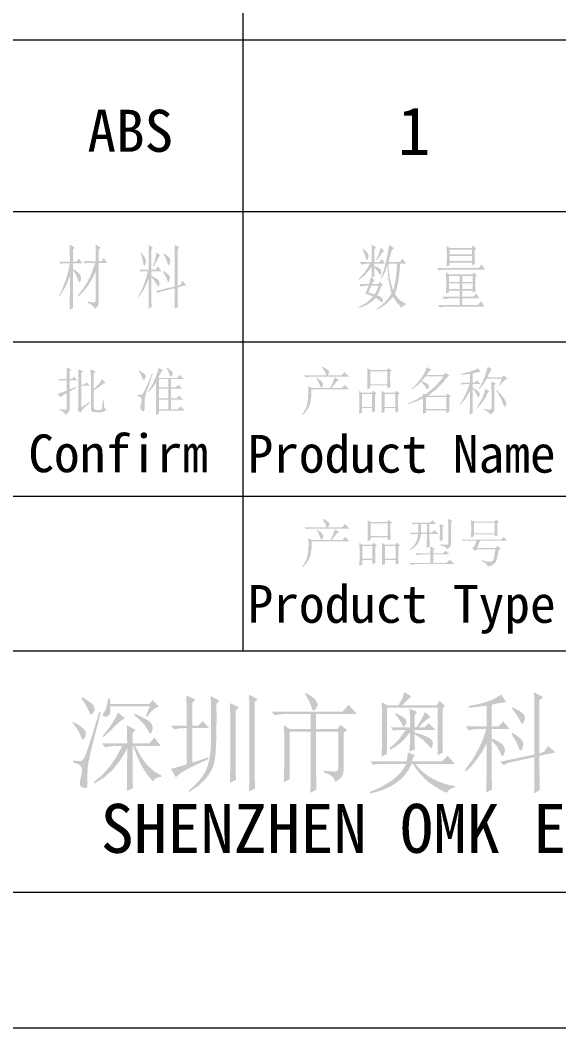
# Model space of a CAD drawing. Header units: millimetres. Extents: x 0 to 260, y 22 to 203.
# Drawn here: x 197.8 to 215.62, y 22.29 to 55.59 of the extents above; entities that cross this region are included whole.
import ezdxf

# ---------------------------------------------------------------- set-up
doc = ezdxf.new("R2010")
doc.units = ezdxf.units.MM

msp = doc.modelspace()

# ---------------------------------------------------------------- hatches: boundary and pattern name
h = msp.add_hatch(color=7)
h.paths.add_polyline_path([(200.033357, 46.298608), (200.164064, 46.272081), (200.245575, 46.266638), (200.288501, 46.290478), (200.302901, 46.353178), (200.302901, 47.289693), (200.188507, 47.043601), (200.053752, 46.82371), (199.89874, 46.629966), (199.723574, 46.462319), (199.70373, 46.489329), (199.876338, 46.696241), (200.030394, 46.944081), (200.16595, 47.232849), (200.283057, 47.562545), (200.006347, 47.562545), (199.946265, 47.544355), (199.892246, 47.617115), (200.302901, 47.617115), (200.296287, 48.181008), (200.464958, 48.081238), (200.404325, 48.017297), (200.404325, 47.617115), (200.485353, 47.617115), (200.565831, 47.726256), (200.687098, 47.562545), (200.404325, 47.562545), (200.404325, 46.261677), (200.367187, 46.139307), (200.256048, 46.043395), (200.242104, 46.101084), (200.200306, 46.155154), (200.130707, 46.205711), (200.033357, 46.252857)])
h.paths.add_polyline_path([(199.548287, 47.335444), (199.548392, 47.083028), (199.548709, 46.858247), (199.549247, 46.661086), (199.55001, 46.491533), (199.551006, 46.349576), (199.552241, 46.235201), (199.553721, 46.148395), (199.555453, 46.089146), (199.4408, 46.025205), (199.443694, 46.254864), (199.445761, 46.516407), (199.447002, 46.809886), (199.447415, 47.135353), (199.312712, 46.800765), (199.110622, 46.471139), (199.090228, 46.498699), (199.200918, 46.717807), (199.297347, 46.966681), (199.379512, 47.24532), (199.447415, 47.553725), (199.20488, 47.553725), (199.144247, 47.535535), (199.090228, 47.608296), (199.447415, 47.608296), (199.4408, 48.181008), (199.609472, 48.071868), (199.548287, 47.999107), (199.548287, 47.608296), (199.66294, 47.608296), (199.743969, 47.717436), (199.865236, 47.553725), (199.548287, 47.553725), (199.548287, 47.380644), (199.687263, 47.276051), (199.76712, 47.198743), (199.805085, 47.135077), (199.817832, 47.071412), (199.800744, 46.984871), (199.785034, 46.940498), (199.770978, 46.925891), (199.742108, 46.953176), (199.710345, 47.035032), (199.642545, 47.191852)])
h = msp.add_hatch(color=7)
h.paths.add_polyline_path([(202.143268, 46.353178), (202.144921, 46.250515), (202.149882, 46.125527), (202.04901, 46.043395), (202.053971, 46.507312), (202.055625, 47.044402), (201.908932, 46.71202), (201.712217, 46.425939), (201.698437, 46.452948), (201.799714, 46.634849), (201.888537, 46.834941), (201.964855, 47.053222), (202.028615, 47.289693), (201.860494, 47.289693), (201.799861, 47.271503), (201.745842, 47.344264), (202.055625, 47.344264), (202.04901, 48.162818), (202.197287, 48.071868), (202.143268, 48.008478), (202.143268, 47.344264), (202.277764, 47.344264), (202.358793, 47.453404), (202.48006, 47.289693), (202.143268, 47.289693), (202.143268, 47.144172), (202.228232, 47.097862), (202.294645, 47.058941), (202.342558, 47.027358), (202.372022, 47.003061), (202.402546, 46.956346), (202.412812, 46.898882), (202.399032, 46.826121), (202.387456, 46.785193), (202.379188, 46.771551), (202.356933, 46.787329), (202.331783, 46.834941), (202.257369, 46.955381), (202.143268, 47.098973)])
h.paths.add_polyline_path([(201.806475, 47.908157), (201.906383, 47.784202), (201.950894, 47.703656), (201.967981, 47.608296), (201.940972, 47.512384), (201.918992, 47.481654), (201.907348, 47.471594), (201.885575, 47.494332), (201.873724, 47.562545), (201.845198, 47.708066), (201.78608, 47.889967)])
h.paths.add_polyline_path([(202.554474, 47.881147), (202.670161, 47.805768), (202.735824, 47.744446), (202.766348, 47.69208), (202.776614, 47.644676), (202.752912, 47.548764), (202.731966, 47.504392), (202.71598, 47.489784), (202.695654, 47.510179), (202.675742, 47.571915), (202.624754, 47.70593), (202.540694, 47.853586)])
h.paths.add_polyline_path([(202.540694, 47.307883), (202.639017, 47.23967), (202.705507, 47.180553), (202.743472, 47.125982), (202.756219, 47.071412), (202.735824, 46.984871), (202.719288, 46.940498), (202.709366, 46.925891), (202.688764, 46.944081), (202.668576, 46.998652), (202.61311, 47.128394), (202.527465, 47.280874)])
h.paths.add_polyline_path([(202.918276, 46.789741), (202.917777, 47.176281), (202.916347, 47.535535), (202.914091, 47.867505), (202.911111, 48.172189), (203.073168, 48.081238), (203.012534, 48.017297), (203.012534, 46.81675), (203.106792, 46.844311), (203.167426, 46.980461), (203.295308, 46.834941), (203.012534, 46.76218), (203.012948, 46.561555), (203.014188, 46.387078), (203.016255, 46.238646), (203.019149, 46.116156), (202.911111, 46.052766), (202.918276, 46.735171), (202.426041, 46.616659), (202.372022, 46.57146), (202.291545, 46.64422)])
h.paths.add_polyline_path([(202.439822, 47.808387), (202.385803, 47.762636), (202.210516, 47.435214), (202.190672, 47.453404), (202.265982, 47.671685), (202.318554, 47.926347)])
h = msp.add_hatch(color=7)
h.paths.add_polyline_path([(209.423991, 46.816732), (209.322567, 46.58908), (209.532029, 46.52569), (209.592249, 46.643926), (209.653296, 46.816732)])
h.paths.add_polyline_path([(209.147832, 48.044288), (209.250289, 47.94879), (209.302723, 47.880577), (209.322843, 47.832759), (209.329733, 47.798997), (209.306031, 47.707495), (209.284878, 47.673527), (209.269099, 47.662296), (209.248498, 47.685033), (209.228309, 47.753246), (209.189449, 47.885125), (209.127437, 48.026098)])
h.paths.add_polyline_path([(209.727159, 48.071849), (209.848427, 47.962708), (209.797577, 47.930875), (209.754169, 47.871758), (209.691606, 47.780807), (209.599277, 47.653476), (209.578882, 47.671667), (209.635924, 47.798997), (209.679686, 47.908138), (209.710115, 47.999088)])
h.paths.add_polyline_path([(209.423991, 48.171619), (209.572268, 48.080668), (209.518249, 48.017278), (209.518249, 47.598906), (209.686369, 47.598906), (209.760783, 47.698676), (209.875436, 47.544336), (209.518249, 47.544336), (209.518249, 47.462205), (209.643512, 47.417901), (209.710072, 47.375664), (209.738115, 47.328948), (209.747554, 47.271484), (209.740388, 47.203134), (209.73212, 47.172403), (209.720545, 47.162344), (209.701597, 47.178122), (209.67314, 47.225733), (209.60727, 47.323643), (209.518249, 47.417005), (209.518249, 47.134783), (209.43722, 47.062022), (209.532029, 47.007452), (209.492686, 46.964182), (209.443835, 46.871302), (209.653296, 46.871302), (209.70015, 46.952882), (209.801022, 46.834922), (209.740388, 46.789171), (209.676241, 46.611817), (209.619121, 46.498129), (209.709176, 46.460578), (209.764091, 46.420959), (209.791651, 46.374175), (209.801022, 46.316228), (209.795786, 46.268135), (209.780627, 46.252287), (209.733774, 46.289219), (209.565102, 46.416549), (209.441802, 46.299976), (209.307547, 46.204952), (209.162336, 46.131528), (209.00617, 46.079757), (208.999555, 46.106766), (209.275576, 46.264), (209.484624, 46.461749), (209.221695, 46.552699), (209.238421, 46.589614), (209.262071, 46.645855), (209.292543, 46.721526), (209.329733, 46.816732), (209.24209, 46.816732), (209.080032, 46.789171), (209.01995, 46.871302), (209.342962, 46.871302), (209.396981, 47.089583), (209.430605, 47.071393), (209.430605, 47.444015), (209.235131, 47.193901), (209.012784, 47.007452), (208.999555, 47.035013), (209.21825, 47.280579), (209.376586, 47.544336), (209.255319, 47.544336), (209.093813, 47.516775), (209.033179, 47.598906), (209.430605, 47.598906), (209.428952, 47.905726)])
h.paths.add_polyline_path([(209.976309, 47.544336), (209.998839, 47.291337), (210.033359, 47.059886), (210.079868, 46.850037), (210.138366, 46.66184), (210.187054, 46.832906), (210.225665, 47.036942), (210.25425, 47.274051), (210.272862, 47.544336)])
h.paths.add_polyline_path([(210.009933, 48.171619), (210.164824, 48.053659), (210.117764, 48.012249), (210.084347, 47.943967), (210.067802, 47.891679), (210.045417, 47.816705), (210.017142, 47.719097), (209.982923, 47.598906), (210.36712, 47.598906), (210.448149, 47.708047), (210.569416, 47.544336), (210.373735, 47.544336), (210.347586, 47.22942), (210.309656, 46.957705), (210.259943, 46.729192), (210.198448, 46.54388), (210.279477, 46.428444), (210.36712, 46.33683), (210.461378, 46.269091), (210.56225, 46.225278), (210.56225, 46.188897), (210.464616, 46.14797), (210.427754, 46.079757), (210.267764, 46.254768), (210.138366, 46.45293), (210.02137, 46.317029), (209.893626, 46.200404), (209.755133, 46.103106), (209.605892, 46.025186), (209.592111, 46.052196), (209.738864, 46.155359), (209.869855, 46.273096), (209.985033, 46.405508), (210.084347, 46.552699), (209.98623, 47.000769), (209.949299, 47.489765), (209.866617, 47.259978), (209.754169, 47.043832), (209.733774, 47.062022), (209.811805, 47.267798), (209.883842, 47.521323), (209.949885, 47.822596)])
h = msp.add_hatch(color=7)
h.paths.add_polyline_path([(211.984796, 47.134783), (211.984796, 46.944062), (212.341983, 46.944062), (212.341983, 47.134783)])
h.paths.add_polyline_path([(212.429627, 47.134783), (212.429627, 46.944062), (212.773034, 46.944062), (212.773034, 47.134783)])
h.paths.add_polyline_path([(211.984796, 46.889492), (211.984796, 46.707591), (212.341983, 46.707591), (212.341983, 46.889492)])
h.paths.add_polyline_path([(212.429627, 46.889492), (212.429627, 46.707591), (212.773034, 46.707591), (212.773034, 46.889492)])
h.paths.add_polyline_path([(212.860677, 47.107773), (212.861099, 46.944889), (212.8624, 46.811771), (212.86463, 46.708418), (212.867843, 46.634831), (212.773034, 46.58026), (212.773034, 46.653021), (212.429627, 46.653021), (212.429627, 46.45293), (212.793429, 46.45293), (212.887687, 46.56207), (212.995173, 46.398359), (212.429627, 46.398359), (212.429627, 46.179527), (212.94832, 46.179527), (213.049193, 46.307409), (213.163845, 46.124956), (211.843685, 46.124956), (211.681627, 46.097947), (211.620994, 46.179527), (212.341983, 46.179527), (212.341983, 46.398359), (211.991962, 46.398359), (211.829904, 46.370798), (211.769271, 46.45293), (212.341983, 46.45293), (212.341983, 46.653021), (211.984796, 46.653021), (211.984796, 46.59845), (211.890538, 46.552699), (211.897704, 46.912092), (211.890538, 47.262114), (211.984796, 47.189353), (212.766419, 47.189353), (212.806658, 47.262114), (212.908081, 47.162344)])
h.paths.add_polyline_path([(212.005191, 48.007908), (212.005191, 47.853568), (212.752639, 47.853568), (212.752639, 48.007908)])
h.paths.add_polyline_path([(212.005191, 47.798997), (212.005191, 47.635286), (212.752639, 47.635286), (212.752639, 47.798997)])
h.paths.add_polyline_path([(212.840833, 47.989718), (212.841247, 47.835713), (212.842487, 47.710183), (212.844554, 47.613074), (212.847448, 47.544336), (212.752639, 47.489765), (212.752639, 47.580716), (212.005191, 47.580716), (212.005191, 47.498585), (211.910933, 47.444015), (211.915894, 47.60869), (211.917548, 47.812226), (211.915894, 48.002396), (211.910933, 48.126419), (212.011805, 48.062478), (212.73941, 48.062478), (212.779648, 48.144609), (212.887687, 48.044288)])
h.paths.add_polyline_path([(211.593984, 47.398815), (212.97533, 47.398815), (213.069588, 47.516775), (213.18424, 47.344245), (211.7825, 47.344245), (211.655169, 47.316684)])
h = msp.add_hatch(color=7)
h.paths.add_polyline_path([(199.695673, 42.724074), (199.724543, 42.776095), (199.729848, 42.865737), (199.729848, 43.784061), (199.722683, 44.060771), (199.88474, 43.986909), (199.824106, 43.93289), (199.824106, 43.54759), (199.918915, 43.54759), (199.992778, 43.622004), (200.107982, 43.507351), (199.824106, 43.507351), (199.824106, 42.791323), (200.100816, 42.973775), (200.114597, 42.946765), (200.000288, 42.849708), (199.907064, 42.761075), (199.834924, 42.680813), (199.783868, 42.60887)])
h.paths.add_polyline_path([(200.141606, 42.778094), (200.141606, 43.811071), (200.134992, 44.054157), (200.303664, 43.979743), (200.235864, 43.925724), (200.235864, 43.399313), (200.396199, 43.558063), (200.513125, 43.723428), (200.627778, 43.608775), (200.558394, 43.58149), (200.486116, 43.527746), (200.382901, 43.451403), (200.235864, 43.358523), (200.235864, 42.791323), (200.252814, 42.733858), (200.303664, 42.710294), (200.45194, 42.710294), (200.495693, 42.731447), (200.519189, 42.80841), (200.532969, 43.027794), (200.567144, 43.027794), (200.577066, 42.83542), (200.599804, 42.763624), (200.648173, 42.730689), (200.586988, 42.656413), (200.499345, 42.63588), (200.289883, 42.63588), (200.222377, 42.639807), (200.17523, 42.664819), (200.148341, 42.710914)])
h.paths.add_polyline_path([(199.047444, 43.24387), (199.172225, 43.284247), (199.344549, 43.351909), (199.344549, 43.689804), (199.196272, 43.689804), (199.115243, 43.676023), (199.061224, 43.730042), (199.344549, 43.730042), (199.342895, 43.939228), (199.337934, 44.121956), (199.499992, 44.033762), (199.439358, 43.993523), (199.439358, 43.730042), (199.506606, 43.730042), (199.58102, 43.804456), (199.695673, 43.689804), (199.439358, 43.689804), (199.439358, 43.385533), (199.662049, 43.480342), (199.675829, 43.453332), (199.439358, 43.318284), (199.439358, 42.744469), (199.427162, 42.681407), (199.39719, 42.62775), (199.349441, 42.583394), (199.283915, 42.548237), (199.274941, 42.588751), (199.241472, 42.629265), (199.183611, 42.66978), (199.101463, 42.710294), (199.101463, 42.737304), (199.220594, 42.722421), (199.293837, 42.71746), (199.331802, 42.735788), (199.344549, 42.791323), (199.344549, 43.27088), (199.260928, 43.22345), (199.199373, 43.182892), (199.159832, 43.149259), (199.142253, 43.122603)])
h = msp.add_hatch(color=7)
h.paths.add_polyline_path([(202.290654, 42.541622), (202.293547, 42.65221), (202.295614, 42.740886), (202.296855, 42.807652), (202.297268, 42.852508), (202.297268, 43.61539), (202.180686, 43.447958), (202.047568, 43.29789), (202.027173, 43.31167), (202.152781, 43.511348), (202.259785, 43.73335), (202.339918, 43.941847), (202.384911, 44.101561), (202.527125, 44.013918), (202.473106, 43.979743), (202.41702, 43.866813), (202.371682, 43.770832), (202.992902, 43.770832), (203.08716, 43.86509), (203.222207, 43.730042), (202.79722, 43.730042), (202.79722, 43.453332), (202.945497, 43.453332), (203.033141, 43.540975), (203.161574, 43.412542), (202.79722, 43.412542), (202.79722, 43.095594), (202.972507, 43.095594), (203.06015, 43.183237), (203.188583, 43.054804), (202.79722, 43.054804), (202.79722, 42.730689), (203.013297, 42.730689), (203.107555, 42.825498), (203.242602, 42.689899), (202.392077, 42.689899), (202.392077, 42.589027)])
h.paths.add_polyline_path([(202.702411, 43.730042), (202.392077, 43.730042), (202.392077, 43.453332), (202.702411, 43.453332)])
h.paths.add_polyline_path([(202.392077, 43.412542), (202.392077, 43.095594), (202.702411, 43.095594), (202.702411, 43.412542)])
h.paths.add_polyline_path([(202.392077, 43.054804), (202.392077, 42.730689), (202.702411, 42.730689), (202.702411, 43.054804)])
h.paths.add_polyline_path([(202.641778, 44.094947), (202.662173, 44.108176), (202.747129, 44.048016), (202.806867, 43.996486), (202.841387, 43.953534), (202.850688, 43.919109), (202.838837, 43.867433), (202.817064, 43.834773), (202.776825, 43.811071), (202.754846, 43.828021), (202.743201, 43.87887), (202.707579, 43.976573)])
h.paths.add_polyline_path([(201.730068, 44.020533), (201.830337, 43.957264), (201.901358, 43.902986), (201.943233, 43.857597), (201.956066, 43.820993), (201.946695, 43.765182), (201.925749, 43.726735), (201.88551, 43.696418), (201.864909, 43.713092), (201.84472, 43.763666), (201.799176, 43.871567), (201.716838, 44.006752)])
h.paths.add_polyline_path([(201.676049, 43.196466), (201.827633, 43.213554), (201.846961, 43.228203), (201.872703, 43.263878), (201.904866, 43.320572), (201.943457, 43.39828), (201.988481, 43.496993), (202.039945, 43.616707), (202.097856, 43.757415), (202.16222, 43.919109), (202.18923, 43.912495), (202.13186, 43.744038), (202.081261, 43.596717), (202.037379, 43.470584), (202.000163, 43.365689), (201.942699, 43.182203), (201.919134, 43.010706), (201.915827, 42.863118), (201.919134, 42.751084), (201.906388, 42.679564), (201.868423, 42.666748), (201.797316, 42.713601), (201.777472, 42.784708), (201.784087, 42.852508), (201.817711, 43.000784), (201.821845, 43.061625), (201.807789, 43.108823), (201.762796, 43.144307), (201.676049, 43.169456)])
h = msp.add_hatch(color=7)
h.paths.add_polyline_path([(207.599139, 43.757264), (207.612368, 43.777107), (207.722749, 43.698628), (207.784347, 43.638752), (207.81239, 43.592037), (207.82183, 43.554416), (207.79482, 43.48331), (207.771187, 43.455542), (207.754582, 43.446378), (207.73398, 43.466635), (207.713792, 43.527407), (207.671555, 43.638614)])
h.paths.add_polyline_path([(208.199964, 43.784273), (208.355406, 43.703244), (208.294773, 43.676235), (208.215053, 43.578256), (208.09854, 43.433149), (208.443049, 43.433149), (208.544473, 43.534021), (208.686135, 43.392359), (207.437082, 43.392359), (207.431776, 43.160091), (207.402906, 42.949733), (207.372107, 42.849558), (207.320224, 42.748195), (207.247257, 42.645488), (207.153206, 42.541283), (207.133362, 42.561678), (207.260693, 42.77803), (207.31857, 43.02084), (207.332902, 43.267233), (207.329043, 43.493783), (207.443696, 43.433149), (208.058301, 43.433149), (208.11245, 43.546226), (208.154144, 43.642404), (208.183332, 43.721736)])
h.paths.add_polyline_path([(207.193996, 43.851521), (207.923253, 43.851521), (207.886115, 43.97458), (207.788206, 44.115002), (207.808601, 44.135397), (207.923942, 44.06932), (207.987194, 44.020193), (208.015238, 43.983055), (208.024677, 43.952945), (208.009381, 43.90368), (207.963492, 43.851521), (208.42982, 43.851521), (208.537859, 43.95956), (208.686135, 43.811283), (207.416687, 43.811283), (207.254629, 43.790888)])
h = msp.add_hatch(color=7)
h.paths.add_polyline_path([(210.303674, 43.217073), (210.304088, 43.000135), (210.305328, 42.835494), (210.307395, 42.723149), (210.310289, 42.663101), (210.208865, 42.622311), (210.208865, 42.771139), (209.857741, 42.771139), (209.857741, 42.642706), (209.756318, 42.602467), (209.761554, 42.772931), (209.763483, 42.973987), (209.761554, 43.17456), (209.756318, 43.344954), (209.857741, 43.277706), (210.195636, 43.277706), (210.249655, 43.344954), (210.357694, 43.257311)])
h.paths.add_polyline_path([(209.857741, 43.236916), (209.857741, 42.811929), (210.208865, 42.811929), (210.208865, 43.236916)])
h.paths.add_polyline_path([(210.040194, 43.966174), (210.041847, 43.674306), (210.046808, 43.460158), (209.945385, 43.419369), (209.945385, 43.520792), (209.38535, 43.520792), (209.38535, 43.433149), (209.283926, 43.398974), (209.288887, 43.602303), (209.290541, 43.780415), (209.283926, 44.087993), (209.391964, 44.027359), (209.932155, 44.027359), (209.986174, 44.094607), (210.094213, 44.006964)])
h.paths.add_polyline_path([(209.38535, 43.986569), (209.38535, 43.561031), (209.945385, 43.561031), (209.945385, 43.986569)])
h.paths.add_polyline_path([(209.540241, 43.209907), (209.540663, 43.037316), (209.541964, 42.890822), (209.544195, 42.770476), (209.547407, 42.67633), (209.445983, 42.629477), (209.445983, 42.771139), (209.115254, 42.771139), (209.115254, 42.622311), (209.013831, 42.582073), (209.018792, 42.763285), (209.020445, 42.970128), (209.018792, 43.172011), (209.013831, 43.33834), (209.115254, 43.277706), (209.432203, 43.277706), (209.486222, 43.344954), (209.59426, 43.250697)])
h.paths.add_polyline_path([(209.115254, 43.236916), (209.115254, 42.811929), (209.445983, 42.811929), (209.445983, 43.236916)])
h = msp.add_hatch(color=7)
h.paths.add_polyline_path([(211.927277, 43.797502), (211.769354, 43.593966), (211.60647, 43.42929), (211.443654, 43.294932), (211.286213, 43.182897), (211.887038, 43.182897), (211.941057, 43.250697), (212.049095, 43.163053), (211.995076, 43.122264), (211.995076, 42.865948), (212.001691, 42.649321), (211.900267, 42.595302), (211.900267, 42.696725), (211.225029, 42.696725), (211.225029, 42.615697), (211.124156, 42.575458), (211.12705, 42.683479), (211.129117, 42.771139), (211.130357, 42.838543), (211.130771, 42.885792), (211.130771, 43.095254), (210.889338, 42.983564), (210.637984, 42.906187), (210.630819, 42.926582), (210.900845, 43.044404), (211.130771, 43.182897), (211.130771, 43.250697), (211.205185, 43.223687), (211.363453, 43.344265), (211.528748, 43.490475), (211.684122, 43.653359), (211.812624, 43.824512), (211.225029, 43.824512), (211.002062, 43.571022), (210.765866, 43.392359), (210.746023, 43.412754), (210.898227, 43.547457), (211.045884, 43.723088), (211.171974, 43.922352), (211.259204, 44.128231), (211.407481, 44.020193), (211.333067, 43.993184), (211.283871, 43.920561), (211.245424, 43.865302), (211.812624, 43.865302), (211.873258, 43.939165), (212.001691, 43.838292)])
h.paths.add_polyline_path([(211.083366, 43.669069), (211.181543, 43.624223), (211.253623, 43.583975), (211.299555, 43.548379), (211.319286, 43.517485), (211.323421, 43.46574), (211.309365, 43.425983), (211.265819, 43.392359), (211.247146, 43.404072), (211.232194, 43.439764), (211.172594, 43.529198), (211.062971, 43.649225)])
h.paths.add_polyline_path([(211.225029, 43.142658), (211.225029, 42.737515), (211.900267, 42.737515), (211.900267, 43.142658)])
h = msp.add_hatch(color=7)
h.paths.add_polyline_path([(213.646239, 43.527407), (213.740497, 43.743483), (213.241096, 43.743483), (213.117417, 43.545804), (212.990845, 43.398974), (212.977615, 43.419369), (213.085102, 43.605748), (213.166131, 43.80081), (213.225387, 43.98402), (213.268106, 44.135397), (213.409768, 44.054369), (213.38207, 44.027281), (213.34693, 43.973271), (213.304348, 43.892285), (213.254325, 43.784273), (213.733883, 43.784273), (213.808297, 43.858136), (213.92295, 43.730254), (213.867897, 43.717507), (213.811604, 43.679542), (213.746285, 43.612569), (213.666083, 43.514178)])
h.paths.add_polyline_path([(213.395988, 42.764525), (213.395574, 43.096184), (213.394334, 43.35529), (213.392267, 43.541842), (213.389373, 43.65584), (213.538201, 43.581426), (213.484182, 43.534021), (213.484182, 42.730901), (213.457173, 42.636092), (213.416589, 42.600952), (213.349134, 42.561678), (213.274169, 42.649872), (213.220357, 42.683703), (213.139673, 42.71712), (213.146287, 42.74413), (213.241777, 42.727275), (213.31241, 42.717189), (213.358135, 42.713822), (213.3789, 42.71712)])
h.paths.add_polyline_path([(213.193692, 43.406139), (213.328739, 43.325111), (213.27472, 43.284321), (213.194019, 43.122978), (213.107427, 42.983702), (213.015046, 42.866439), (212.916982, 42.771139), (212.903201, 42.791534), (213.012824, 42.956072), (213.098883, 43.125571), (213.159723, 43.281771)])
h.paths.add_polyline_path([(213.565211, 43.371964), (213.660192, 43.270885), (213.736777, 43.184275), (213.794964, 43.112135), (213.834755, 43.054464), (213.878715, 42.96689), (213.888774, 42.906187), (213.858457, 42.838388), (213.828141, 42.818544), (213.804507, 42.833565), (213.787902, 42.879178), (213.706873, 43.081474), (213.640727, 43.206668), (213.55143, 43.35212)])
h.paths.add_polyline_path([(212.768154, 43.412754), (212.768567, 43.131427), (212.769807, 42.902604), (212.771874, 42.726284), (212.774768, 42.602467), (212.673896, 42.561678), (212.67679, 42.686442), (212.678857, 42.857405), (212.680097, 43.07467), (212.68051, 43.33834), (212.534989, 43.08168), (212.356396, 42.879178), (212.342615, 42.899573), (212.440456, 43.046265), (212.531682, 43.216521), (212.609335, 43.39546), (212.66673, 43.568197), (212.579087, 43.568197), (212.417029, 43.547802), (212.356396, 43.608435), (212.68051, 43.608435), (212.68051, 43.90554), (212.376791, 43.871916), (212.376791, 43.898926), (212.683818, 43.972789), (212.82486, 44.025223), (212.943991, 44.087993), (213.031634, 43.966174), (212.928419, 43.954323), (212.768154, 43.919321), (212.768154, 43.608435), (212.828787, 43.608435), (212.909816, 43.689464), (213.02502, 43.568197), (212.768154, 43.568197), (212.768154, 43.446378), (212.869853, 43.386365), (212.946747, 43.328418), (212.995116, 43.273365), (213.011239, 43.223687), (212.990845, 43.16581), (212.95722, 43.128878), (212.934965, 43.149135), (212.909816, 43.209907), (212.850767, 43.321459)])
h = msp.add_hatch(color=7)
h.paths.add_polyline_path([(207.608981, 38.736707), (207.622211, 38.75655), (207.732591, 38.678071), (207.79419, 38.618195), (207.822233, 38.57148), (207.831672, 38.533859), (207.804663, 38.462753), (207.781029, 38.434985), (207.764424, 38.425821), (207.743822, 38.446078), (207.723634, 38.50685), (207.681397, 38.618057)])
h.paths.add_polyline_path([(208.209806, 38.763716), (208.365249, 38.682687), (208.304615, 38.655678), (208.224896, 38.557699), (208.108382, 38.412592), (208.452892, 38.412592), (208.554316, 38.513464), (208.695978, 38.371802), (207.446924, 38.371802), (207.441619, 38.139534), (207.412749, 37.929176), (207.38195, 37.829001), (207.330066, 37.727638), (207.257099, 37.624931), (207.163048, 37.520726), (207.143204, 37.541121), (207.270535, 37.757473), (207.328413, 38.000283), (207.342744, 38.246676), (207.338886, 38.473226), (207.453539, 38.412592), (208.068144, 38.412592), (208.122292, 38.525669), (208.163986, 38.621847), (208.193175, 38.701179)])
h.paths.add_polyline_path([(207.203838, 38.830964), (207.933096, 38.830964), (207.895958, 38.954023), (207.798048, 39.094445), (207.818443, 39.11484), (207.933785, 39.048763), (207.997037, 38.999636), (208.02508, 38.962498), (208.03452, 38.932388), (208.019223, 38.883123), (207.973335, 38.830964), (208.439663, 38.830964), (208.547701, 38.939003), (208.695978, 38.790726), (207.426529, 38.790726), (207.264472, 38.770331)])
h = msp.add_hatch(color=7)
h.paths.add_polyline_path([(210.313517, 38.196516), (210.31393, 37.979578), (210.315171, 37.814937), (210.317238, 37.702592), (210.320132, 37.642544), (210.218708, 37.601754), (210.218708, 37.750582), (209.867584, 37.750582), (209.867584, 37.622149), (209.76616, 37.581911), (209.771397, 37.752374), (209.773326, 37.95343), (209.771397, 38.154003), (209.76616, 38.324398), (209.867584, 38.257149), (210.205479, 38.257149), (210.259498, 38.324398), (210.367536, 38.236754)])
h.paths.add_polyline_path([(209.867584, 38.216359), (209.867584, 37.791372), (210.218708, 37.791372), (210.218708, 38.216359)])
h.paths.add_polyline_path([(210.050036, 38.945617), (210.05169, 38.653749), (210.056651, 38.439602), (209.955227, 38.398812), (209.955227, 38.500235), (209.395192, 38.500235), (209.395192, 38.412592), (209.293769, 38.378417), (209.29873, 38.581746), (209.300383, 38.759858), (209.293769, 39.067436), (209.401807, 39.006802), (209.941998, 39.006802), (209.996017, 39.07405), (210.104055, 38.986407)])
h.paths.add_polyline_path([(209.395192, 38.966012), (209.395192, 38.540474), (209.955227, 38.540474), (209.955227, 38.966012)])
h.paths.add_polyline_path([(209.550084, 38.18935), (209.550506, 38.016759), (209.551806, 37.870265), (209.554037, 37.749919), (209.55725, 37.655773), (209.455826, 37.60892), (209.455826, 37.750582), (209.125097, 37.750582), (209.125097, 37.601754), (209.023673, 37.561516), (209.028634, 37.742728), (209.030288, 37.949571), (209.028634, 38.151454), (209.023673, 38.317783), (209.125097, 38.257149), (209.442046, 38.257149), (209.496065, 38.324398), (209.604103, 38.23014)])
h.paths.add_polyline_path([(209.125097, 38.216359), (209.125097, 37.791372), (209.455826, 37.791372), (209.455826, 38.216359)])
h = msp.add_hatch(color=7)
h.paths.add_polyline_path([(211.248651, 38.149111), (211.253612, 38.289258), (211.255266, 38.398812), (211.255266, 38.614888), (211.059585, 38.614888), (211.031068, 38.446018), (210.959608, 38.297457), (210.845257, 38.169256), (210.688066, 38.061468), (210.674836, 38.081312), (210.796991, 38.193131), (210.887261, 38.319368), (210.945595, 38.459971), (210.971941, 38.614888), (210.904142, 38.614888), (210.742085, 38.594493), (210.681451, 38.655678), (210.971941, 38.655678), (210.971941, 38.939003), (210.883747, 38.939003), (210.802718, 38.925773), (210.748699, 38.979793), (211.363304, 38.979793), (211.444333, 39.060821), (211.566151, 38.939003), (211.342909, 38.939003), (211.342909, 38.655678), (211.417323, 38.655678), (211.504967, 38.743321), (211.6334, 38.614888), (211.342909, 38.614888), (211.342909, 38.398812), (211.344632, 38.282161), (211.350075, 38.20313)])
h.paths.add_polyline_path([(211.059585, 38.939003), (211.059585, 38.655678), (211.255266, 38.655678), (211.255266, 38.939003)])
h.paths.add_polyline_path([(211.680804, 38.378417), (211.687419, 38.682136), (211.685765, 38.820698), (211.680804, 38.939003), (211.822467, 38.884983), (211.775062, 38.837579), (211.775062, 38.412592)])
h.paths.add_polyline_path([(211.957514, 39.107674), (212.099177, 39.040426), (212.052323, 38.993022), (212.052323, 38.297388), (212.048396, 38.237538), (212.023385, 38.186111), (211.977289, 38.143056), (211.91011, 38.108321), (211.894521, 38.146682), (211.854437, 38.180806), (211.789962, 38.210796), (211.701199, 38.236754), (211.701199, 38.270378), (211.843482, 38.256322), (211.920032, 38.253842), (211.953036, 38.27658), (211.964129, 38.338178), (211.964129, 38.898764)])
h.paths.add_polyline_path([(211.369919, 37.973273), (211.363304, 38.196516), (211.525362, 38.128716), (211.464728, 38.081312), (211.464728, 37.973273), (211.782228, 37.973273), (211.876486, 38.068082), (212.011533, 37.933035), (211.464728, 37.933035), (211.464728, 37.655773), (211.91011, 37.655773), (212.018148, 37.764363), (212.166976, 37.615535), (210.897527, 37.615535), (210.73547, 37.59514), (210.674836, 37.655773), (211.369919, 37.655773), (211.369919, 37.933035), (211.093209, 37.933035), (210.931151, 37.91264), (210.870518, 37.973273)])
h = msp.add_hatch(color=7)
h.paths.add_polyline_path([(213.588282, 38.959398), (213.588696, 38.820801), (213.589936, 38.709284), (213.592003, 38.624844), (213.594897, 38.567483), (213.494025, 38.527245), (213.494025, 38.594493), (212.818786, 38.594493), (212.818786, 38.533859), (212.717362, 38.500235), (212.723977, 38.786867), (212.717362, 39.07405), (212.818786, 39.020031), (213.486859, 39.020031), (213.548044, 39.087831), (213.642302, 39.006802)])
h.paths.add_polyline_path([(212.818786, 38.979793), (212.818786, 38.635283), (213.494025, 38.635283), (213.494025, 38.979793)])
h.paths.add_polyline_path([(213.629072, 38.068082), (213.599315, 37.910986), (213.571264, 37.791097), (213.544969, 37.708414), (213.520483, 37.662939), (213.426225, 37.585218), (213.363387, 37.560895), (213.270783, 37.534506), (213.252713, 37.584021), (213.211802, 37.6309), (213.148154, 37.675195), (213.061872, 37.716958), (213.068486, 37.743968), (213.227099, 37.703316), (213.338582, 37.689949), (213.422918, 37.709792), (213.448351, 37.741729), (213.47425, 37.817693), (213.500665, 37.937686), (213.527649, 38.101707), (212.906429, 38.101707), (212.845796, 38.047687), (212.764767, 38.142496), (212.841937, 38.23014), (212.899815, 38.385582), (212.514515, 38.385582), (212.453881, 38.371802), (212.399862, 38.425821), (213.702935, 38.425821), (213.79113, 38.513464), (213.912397, 38.385582), (213.014467, 38.385582), (212.919658, 38.142496), (213.521034, 38.142496), (213.594897, 38.216359), (213.696321, 38.115487)])
h = msp.add_hatch(color=7)
h.paths.add_polyline_path([(207.225097, 33.317114), (207.250453, 33.359557), (207.365485, 33.292292), (207.457572, 33.231124), (207.526716, 33.176158), (207.572914, 33.127496), (207.625004, 33.044745), (207.642367, 32.97977), (207.634513, 32.939325), (207.610948, 32.874488), (207.572983, 32.811098), (207.522202, 32.77582), (207.494909, 32.777043), (207.470044, 32.802141), (207.447556, 32.85101), (207.427393, 32.923546), (207.357665, 33.099246)])
h.paths.add_polyline_path([(206.528913, 30.407248), (206.542142, 31.454557), (206.541315, 31.69909), (206.538834, 31.920059), (206.5347, 32.117463), (206.528913, 32.291302), (206.719082, 32.164523), (207.414715, 32.164523), (207.414715, 32.656758), (206.528913, 32.656758), (206.371127, 32.646078), (206.225744, 32.614314), (206.112194, 32.741094), (208.464781, 32.741094), (208.667077, 32.96599), (208.94544, 32.656758), (207.591656, 32.656758), (207.591656, 32.164523), (208.299967, 32.164523), (208.389264, 32.305083), (208.616916, 32.136411), (208.502814, 32.038294), (208.502814, 30.801367), (208.484624, 30.677223), (208.430054, 30.572613), (208.339104, 30.487433), (208.211773, 30.42158), (208.189655, 30.514701), (208.123303, 30.59728), (208.012715, 30.669317), (207.857893, 30.730812), (207.857893, 30.787036), (208.051783, 30.765952), (208.205158, 30.758924), (208.262614, 30.769466), (208.301828, 30.801092), (208.322748, 30.853802), (208.325323, 30.927596), (208.325323, 32.080187), (207.591656, 32.080187), (207.591656, 30.660807), (207.604885, 30.154241), (207.402038, 30.056124), (207.411477, 30.410969), (207.414715, 30.745143), (207.414715, 32.080187), (206.719082, 32.080187), (206.719082, 30.505916)])
h = msp.add_hatch(color=7)
h.paths.add_polyline_path([(209.761812, 31.251159), (209.770769, 31.7744), (209.773939, 32.248859), (209.770769, 32.673983), (209.761812, 33.050326), (209.95143, 32.951658), (210.31854, 32.951658), (210.447869, 33.187027), (210.508158, 33.387669), (210.73581, 33.24711), (210.684133, 33.196992), (210.618401, 33.13101), (210.538612, 33.049215), (210.444768, 32.951658), (211.583579, 32.951658), (211.671773, 33.092218), (211.848713, 32.937878), (211.773197, 32.83921), (211.773197, 32.171689), (211.776228, 31.818291), (211.785875, 31.391719), (211.608935, 31.293051), (211.608935, 32.867322), (209.938752, 32.867322), (209.938752, 31.349275)])
h.paths.add_polyline_path([(210.697776, 32.220747), (210.696958, 32.406989), (210.694537, 32.572146), (210.690567, 32.71622), (210.685098, 32.83921), (210.938106, 32.726762), (210.849911, 32.628646), (210.849911, 32.220747), (210.91275, 32.220747), (211.015388, 32.384148), (211.09596, 32.52295), (211.154518, 32.637155), (211.191113, 32.726762), (211.381283, 32.55809), (211.322475, 32.531735), (211.235348, 32.466726), (211.119903, 32.363064), (210.976139, 32.220747), (211.178435, 32.220747), (211.317342, 32.361307), (211.532867, 32.136411), (210.849911, 32.136411), (210.849911, 32.052075), (211.007309, 32.004214), (211.138817, 31.958988), (211.244383, 31.916347), (211.323956, 31.876237), (211.423451, 31.79011), (211.456799, 31.686619), (211.437507, 31.588503), (211.420143, 31.546335), (211.406087, 31.532279), (211.355376, 31.563767), (211.279859, 31.658507), (211.102506, 31.827179), (210.849911, 31.995851), (210.850643, 31.837721), (210.852874, 31.700675), (210.856655, 31.584713), (210.862038, 31.489835), (210.685098, 31.419831), (210.694537, 31.704327), (210.697776, 32.052075), (210.547509, 31.868434), (210.387786, 31.711148), (210.218658, 31.580321), (210.040176, 31.476055), (210.01482, 31.517947), (210.321089, 31.813123), (210.558318, 32.136411), (210.30531, 32.136411), (210.153726, 32.108299), (210.052303, 32.220747)])
h.paths.add_polyline_path([(210.229794, 32.68487), (210.400119, 32.60391), (210.507606, 32.529978), (210.564657, 32.46335), (210.583674, 32.40375), (210.574166, 32.355794), (210.54564, 32.297917), (210.514152, 32.250788), (210.49548, 32.235078), (210.466885, 32.259538), (210.43209, 32.333195), (210.343689, 32.484228), (210.204438, 32.656758)])
h.paths.add_polyline_path([(210.862038, 31.293051), (210.811188, 31.222771), (210.761165, 31.096267), (211.760519, 31.096267), (211.950137, 31.279271), (212.177789, 31.011932), (210.875267, 31.011932), (210.998464, 30.864344), (211.140677, 30.730812), (211.301908, 30.611336), (211.482155, 30.505916), (211.668716, 30.418066), (211.84892, 30.3513), (212.02282, 30.305618), (212.190467, 30.28102), (212.190467, 30.238577), (212.1026, 30.216657), (212.029098, 30.178976), (211.96986, 30.125483), (211.924781, 30.056124), (211.798992, 30.107999), (211.662196, 30.179252), (211.514341, 30.269832), (211.355376, 30.379688), (211.197237, 30.508551), (211.051863, 30.656949), (210.919201, 30.824777), (210.799199, 31.011932), (210.748488, 31.011932), (210.660216, 30.830547), (210.547501, 30.665906), (210.410291, 30.518008), (210.248535, 30.386853), (210.063025, 30.272028), (209.854623, 30.173947), (209.62338, 30.092608), (209.369347, 30.028012), (209.369347, 30.084236), (209.745551, 30.247809), (210.090336, 30.456858), (210.243815, 30.578392), (210.375177, 30.71145), (210.484421, 30.855981), (210.571547, 31.011932), (209.635033, 31.011932), (209.483448, 30.98382), (209.382025, 31.096267), (210.583674, 31.096267), (210.61847, 31.275619), (210.622259, 31.391719)])
h = msp.add_hatch(color=7)
h.paths.add_polyline_path([(214.094938, 32.881654), (214.289241, 32.777888), (214.417398, 32.691485), (214.485129, 32.608733), (214.49953, 32.515647), (214.481753, 32.431311), (214.454881, 32.375087), (214.428078, 32.343599), (214.410784, 32.333195), (214.37275, 32.361307), (214.334716, 32.445642), (214.294529, 32.528221), (214.236875, 32.621342), (214.161859, 32.725005), (214.069582, 32.83921)])
h.paths.add_polyline_path([(214.081708, 32.038294), (214.261956, 31.921988), (214.37275, 31.827179), (214.429801, 31.742843), (214.448818, 31.658507), (214.410784, 31.517947), (214.376057, 31.465375), (214.347945, 31.447943), (214.319075, 31.479431), (214.284004, 31.574171), (214.195603, 31.777983), (214.056352, 31.995851)])
h.paths.add_polyline_path([(214.815376, 31.321163), (214.815171, 31.706825), (214.814566, 32.055589), (214.813574, 32.367456), (214.812206, 32.642426), (214.810477, 32.8805), (214.8084, 33.081676), (214.805986, 33.245955), (214.803249, 33.373338), (215.106969, 33.218998), (214.980189, 33.12033), (214.980189, 31.363607), (215.132325, 31.405499), (215.258553, 31.602283), (215.511561, 31.391719), (214.980189, 31.279271), (214.980372, 31.046079), (214.98093, 30.838867), (214.981875, 30.657623), (214.983221, 30.502333), (214.98498, 30.372985), (214.987166, 30.269565), (214.98979, 30.192061), (214.992867, 30.14046), (214.803249, 30.041793), (214.8084, 30.295955), (214.812206, 30.579779), (214.814566, 30.893369), (214.815376, 31.236827), (213.917446, 31.040044), (213.803345, 30.970039), (213.677116, 31.082487)])
h.paths.add_polyline_path([(213.398753, 31.785287), (213.398936, 31.473908), (213.399493, 31.193781), (213.400439, 30.944892), (213.401784, 30.727229), (213.403543, 30.540778), (213.405729, 30.385527), (213.408354, 30.261463), (213.411431, 30.168572), (213.221813, 30.069905), (213.227282, 30.423983), (213.231252, 30.811496), (213.233672, 31.232392), (213.23449, 31.686619), (213.091967, 31.42834), (212.930633, 31.187631), (212.750489, 30.964493), (212.551535, 30.758924), (212.51295, 30.801367), (212.767473, 31.157659), (212.974868, 31.525113), (213.128313, 31.871069), (213.221813, 32.164523), (212.956127, 32.164523), (212.797652, 32.153912), (212.652407, 32.12263), (212.538306, 32.248859), (213.23449, 32.248859), (213.23449, 32.937878), (213.045441, 32.912358), (212.883366, 32.892058), (212.748164, 32.877029), (212.639729, 32.867322), (212.639729, 32.923546), (212.864349, 32.965714), (213.158423, 33.035994), (213.462005, 33.144859), (213.71515, 33.303333), (213.879412, 33.050326), (213.664301, 33.0218), (213.398753, 32.96599), (213.398753, 32.248859), (213.626405, 32.248859), (213.777989, 32.417531), (213.993514, 32.164523), (213.398753, 32.164523), (213.398753, 31.855291), (213.535893, 31.794218), (213.643837, 31.737538), (213.722531, 31.685301), (213.771925, 31.637561), (213.824291, 31.551227), (213.84193, 31.476055), (213.809959, 31.334944), (213.782743, 31.282372), (213.765862, 31.264939), (213.72459, 31.300079), (213.677116, 31.405499), (213.563359, 31.5987)])
h = msp.add_hatch(color=7)
h.paths.add_polyline_path([(200.773079, 33.162774), (200.785756, 32.994102), (202.076151, 32.994102), (202.189702, 33.12033), (202.391998, 32.895434), (202.310452, 32.875194), (202.217952, 32.814543), (202.114495, 32.713585), (202.000084, 32.572422), (201.96205, 32.600534), (202.088278, 32.909766), (200.785756, 32.909766), (200.786859, 32.75639), (200.766464, 32.663373), (200.731737, 32.612592), (200.690396, 32.586202), (200.620943, 32.572422), (200.558105, 32.586202), (200.532749, 32.614314), (200.545289, 32.66351), (200.58346, 32.726762), (200.619539, 32.790936), (200.652569, 32.88503), (200.682602, 33.008993), (200.709689, 33.162774)])
h.paths.add_polyline_path([(201.038764, 32.712982), (201.266416, 32.516198), (201.117519, 32.42821), (200.950019, 32.276971), (200.76357, 32.083632), (200.558105, 31.897735), (200.532749, 31.939627), (200.706381, 32.151388), (200.848595, 32.350902), (200.959389, 32.538117)])
h.paths.add_polyline_path([(201.595492, 32.670538), (201.793731, 32.578675), (201.946134, 32.499937), (202.052751, 32.434429), (202.113634, 32.382253), (202.170685, 32.292956), (202.189702, 32.206966), (202.164346, 32.080187), (202.138783, 32.027615), (202.113634, 32.010182), (202.069399, 32.045322), (202.012762, 32.150742), (201.946935, 32.254405), (201.851187, 32.36861), (201.72557, 32.493357), (201.570136, 32.628646)])
h.paths.add_polyline_path([(201.519424, 31.602283), (201.519424, 30.688919), (201.532102, 30.210465), (201.329255, 30.112348), (201.332355, 30.192708), (201.335042, 30.30027), (201.337316, 30.435051), (201.339177, 30.597073), (201.340624, 30.786354), (201.341657, 31.002914), (201.342277, 31.246772), (201.342484, 31.517947), (201.112937, 31.12965), (200.855072, 30.80812), (200.568888, 30.553355), (200.254385, 30.365356), (200.229029, 30.407248), (200.506549, 30.634823), (200.757093, 30.909888), (200.980766, 31.232392), (201.177671, 31.602283), (200.924663, 31.602283), (200.766395, 31.591672), (200.620943, 31.560391), (200.507393, 31.686619), (201.342484, 31.686619), (201.341657, 31.871948), (201.339177, 32.034436), (201.335042, 32.174186), (201.329255, 32.291302), (201.620848, 32.136411), (201.519424, 32.038294), (201.519424, 31.686619), (202.076151, 31.686619), (202.240414, 31.883403), (202.455388, 31.602283), (201.607618, 31.602283), (201.803687, 31.246456), (202.012417, 30.966181), (202.233859, 30.761559), (202.468065, 30.632695), (202.468065, 30.576471), (202.384264, 30.572647), (202.309867, 30.547946), (202.244978, 30.502367), (202.189702, 30.435912), (201.988164, 30.682494), (201.813497, 30.959153), (201.665703, 31.265783), (201.54478, 31.602283)])
h.paths.add_polyline_path([(200.469359, 32.712982), (200.382747, 32.376774), (200.306458, 32.078387), (200.240478, 31.817814), (200.184794, 31.595048), (200.139394, 31.410084), (200.104265, 31.262915), (200.079393, 31.153535), (200.064767, 31.081936), (200.036241, 30.860692), (200.026733, 30.618364), (200.026733, 30.502901), (200.026733, 30.409453), (200.026733, 30.337916), (200.026733, 30.288186), (200.010748, 30.229895), (199.963343, 30.210465), (199.843178, 30.238577), (199.791088, 30.284396), (199.773725, 30.365356), (199.782958, 30.45355), (199.811208, 30.576471), (199.840009, 30.702975), (199.849793, 30.801367), (199.835392, 30.888873), (199.792467, 30.955708), (199.702343, 31.011932), (199.546073, 31.068156), (199.546073, 31.124379), (199.648298, 31.112503), (199.72763, 31.105018), (199.784121, 31.101978), (199.817822, 31.103433), (199.86819, 31.138435), (199.931373, 31.229662), (199.954187, 31.279114), (199.987898, 31.367931), (200.0325, 31.496099), (200.087987, 31.663606), (200.154351, 31.870439), (200.231587, 32.116584), (200.319688, 32.40203), (200.418647, 32.726762)])
h.paths.add_polyline_path([(199.5582, 32.40375), (199.740919, 32.296573), (199.871497, 32.199938), (199.949882, 32.113845), (199.976021, 32.038294), (199.964859, 31.922195), (199.931373, 31.855291), (199.894993, 31.823803), (199.875149, 31.813399), (199.836702, 31.848539), (199.799081, 31.953958), (199.758567, 32.043565), (199.700689, 32.143714), (199.625448, 32.254405), (199.532844, 32.375638)])
h.paths.add_polyline_path([(199.849793, 33.218998), (200.001291, 33.127634), (200.115065, 33.050326), (200.191012, 32.987074), (200.229029, 32.937878), (200.257554, 32.867598), (200.267063, 32.82543), (200.255901, 32.767277), (200.222414, 32.705816), (200.182727, 32.658205), (200.152961, 32.642426), (200.108795, 32.670538), (200.077445, 32.754874), (199.98236, 32.94463), (199.824437, 33.176554)])
h = msp.add_hatch(color=7)
h.paths.add_polyline_path([(203.373183, 30.126129), (203.55033, 30.27705), (203.703085, 30.433913), (203.83145, 30.596875), (203.935423, 30.76609), (204.015728, 30.966689), (204.073089, 31.224494), (204.107505, 31.539453), (204.118977, 31.911515), (204.118168, 32.295462), (204.115808, 32.646078), (204.112001, 32.963311), (204.106851, 33.24711), (204.397341, 33.10655), (204.295917, 32.994102), (204.297829, 32.626323), (204.296951, 32.296074), (204.293282, 32.003368), (204.286822, 31.748217), (204.277572, 31.530636), (204.265532, 31.350636), (204.250701, 31.208231), (204.233079, 31.103433), (204.185545, 30.93682), (204.119046, 30.78173), (204.033634, 30.638113), (203.929359, 30.505916), (203.682484, 30.273992), (203.397988, 30.084236)])
h.paths.add_polyline_path([(204.928713, 31.124379), (204.929453, 31.021561), (204.931744, 30.881845), (204.935689, 30.705335), (204.94139, 30.492136), (204.739094, 30.379136), (204.744564, 30.530324), (204.748534, 30.7027), (204.750954, 30.896159), (204.751772, 31.110599), (204.751772, 32.586202), (204.739094, 33.022214), (205.042814, 32.881654), (204.928713, 32.782986)])
h.paths.add_polyline_path([(205.560956, 30.688919), (205.564264, 30.474221), (205.574186, 30.196684), (205.37189, 30.098017), (205.380847, 30.414552), (205.384016, 30.660807), (205.384016, 32.82543), (205.383207, 32.91297), (205.380847, 33.0218), (205.37704, 33.151922), (205.37189, 33.303333), (205.66238, 33.148442), (205.560956, 33.064106)])
h.paths.add_polyline_path([(203.309242, 32.811098), (203.306073, 33.004506), (203.297115, 33.275221), (203.600835, 33.134662), (203.499411, 33.035994), (203.499411, 32.276971), (203.701707, 32.276971), (203.840614, 32.431862), (204.056139, 32.192635), (203.499411, 32.192635), (203.499411, 31.054375), (204.018105, 31.223047), (204.030783, 31.166823), (203.800744, 31.065125), (203.598036, 30.970875), (203.422651, 30.884079), (203.274584, 30.804744), (203.153828, 30.732876), (203.060377, 30.668481), (202.994224, 30.611567), (202.955362, 30.56214), (202.7911, 30.84326), (203.309242, 30.998151), (203.309242, 32.192635), (203.20837, 32.192635), (203.050102, 32.182024), (202.90465, 32.150742), (202.7911, 32.276971), (203.309242, 32.276971)])

# ---------------------------------------------------------------- linework, layer by layer
at = {"color": 7, "lineweight": 0}
for points in [[(0.128058, 22.287794), (259.869517, 22.287794), (259.869517, 202.784781), (0.128058, 202.784781)], [(4.604456, 198.308031), (255.392767, 198.308031), (255.392767, 26.763839), (4.604456, 26.763839)]]:
    msp.add_lwpolyline(points, close=True, dxfattribs=at)
for points in [[(205.165784, 71.931883), (205.165784, 49.260266)], [(255.392837, 54.928241), (181.233304, 54.928241)], [(255.392837, 49.260372), (181.233304, 49.260372)], [(205.165784, 49.260372), (205.165784, 44.952603)], [(255.392837, 44.952638), (181.233304, 44.952638)], [(255.392837, 44.952638), (181.233304, 44.952638)], [(205.165784, 44.952638), (205.165784, 34.741485)], [(255.392837, 39.846991), (181.233304, 39.846991)], [(255.392837, 34.741379), (181.233304, 34.741379)], [(255.392837, 26.763909), (181.848901, 26.763909)]]:
    msp.add_lwpolyline(points, dxfattribs=at)

# ---------------------------------------------------------------- texts
at = {"color": 7, "attachment_point": 1}
for s, insert, char_height in [('{\\fSimSun|b0|i0|c0;ABS}', (200.027928, 52.631071), 1.390099), ('{\\fSimSun|b0|i0|c0;1}', (210.292694, 52.724562), 1.588682), ('{\\fSimSun|b0|i0|c0;Confirm}', (198.072199, 41.900073), 1.248188), ('{\\fSimSun|b0|i0|c0;Product Name}', (205.325021, 41.88569), 1.248188), ('{\\fSimSun|b0|i0|c0;Product Type}', (205.326158, 36.922513), 1.248188), ('{\\fSimSun|b0|i0|c0;SHENZHEN OMK ELECTRONICS CO.,LTD}', (200.462872, 29.689317), 1.617663)]:
    msp.add_mtext(s, dxfattribs=dict(at, insert=insert, char_height=char_height))

doc.saveas('drawing.dxf')
